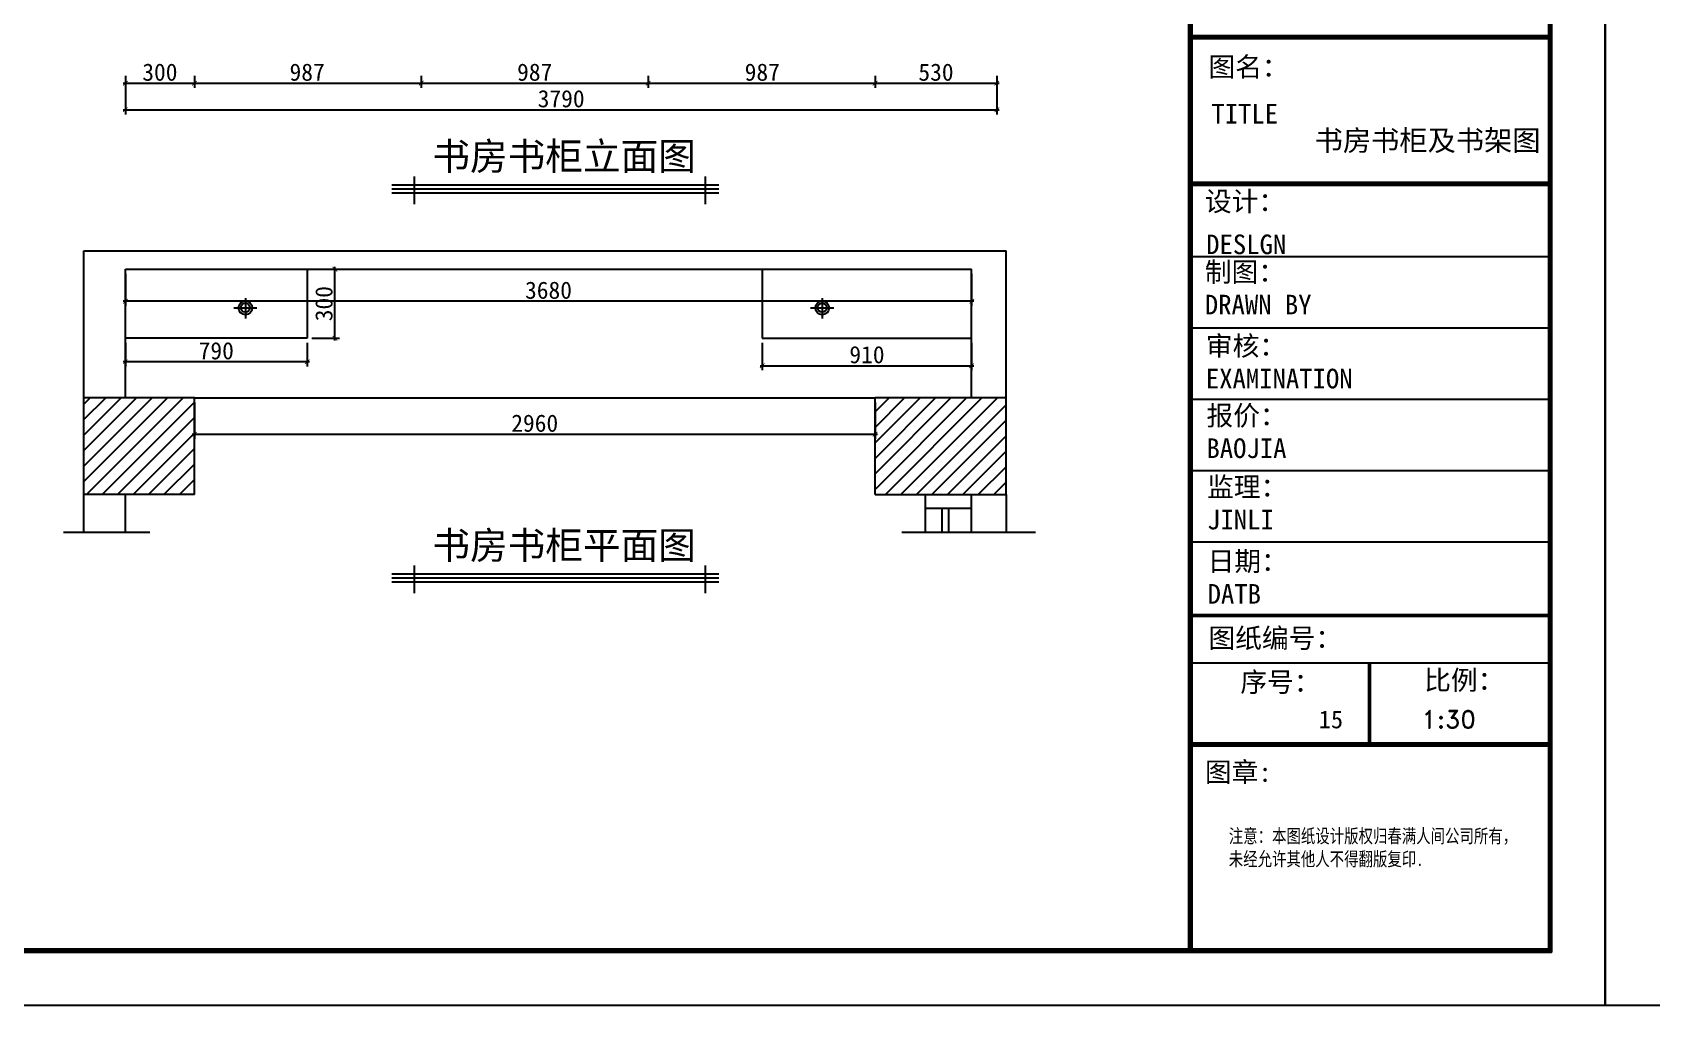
# Model space of a CAD drawing. Header units: millimetres. Extents: x 71641 to 191108, y -23091 to 29972.
# Drawn here: x 160375 to 167417, y -9624 to -5391 of the extents above; entities that cross this region are included whole.
import ezdxf

# ---------------------------------------------------------------- set-up
doc = ezdxf.new("R2010")
doc.units = ezdxf.units.MM
doc.layers.add('00', color=1, linetype='Continuous')
doc.layers.add('家', color=1, linetype='Continuous')
doc.styles.add('2121212', font='SIMFANG.TTF', dxfattribs={"height": 180})
doc.styles.add('30', font='SimSun.ttf', dxfattribs={"height": 75})
doc.styles.get("Standard").update_dxf_attribs({"font": 'SimSun.ttf', "height": 150})
doc.styles.add('STYLE-50B', font='SimSun.ttf', dxfattribs={"width": 0.766, "height": 150})
doc.dimstyles.new('30', dxfattribs={"dimscale": 0, "dimtxt": 90, "dimasz": 20, "dimexe": 20, "dimexo": 20, "dimgap": 10, "dimtad": 1, "dimdec": 0, "dimzin": 0, "dimdsep": 46, "dimtxsty": '30', "dimblk": 'ARCHTICK', "dimcen": 20, "dimdle": 10, "dimclrd": 8, "dimclre": 8, "dimclrt": 2, "dimadec": 0, "dimazin": 0, "dimtfac": 1, "dimtdec": 0, "dimtmove": 2, "dimatfit": 3, "dimldrblk": 'DOT', "dimfxl": 0, "dimtolj": 2, "dimtzin": 0, "dimlwd": -1, "dimarcsym": 0})

# ---------------------------------------------------------------- blocks, each defined once
blk = doc.blocks.new('_ARCHTICK')
at = {"color": 0, "linetype": 'ByBlock', "const_width": 0.15}
blk.add_lwpolyline([(-0.5, -0.5), (0.5, 0.5)], dxfattribs=at)
blk = doc.blocks.new('*D566')
at = {"color": 8, "lineweight": -2}
for p, q in [((160779.9, -5580.5), (160779.9, -5747.3)), ((164569.9, -5580.5), (164569.9, -5747.3))]:
    blk.add_line(p, q, dxfattribs=at)
at = {"color": 8}
blk.add_line((160769.9, -5727.3), (164579.9, -5727.3), dxfattribs=at)
at = {"layer": 'Defpoints', "color": 0}
for p in [(160779.9, -5560.5), (164569.9, -5560.5), (164569.9, -5727.3)]:
    blk.add_point(p, dxfattribs=at)
at = {"color": 8, "xscale": 20, "yscale": 20, "zscale": 20, "rotation": 180}
blk.add_blockref('_ARCHTICK', (160779.9, -5727.3), dxfattribs=at)
at = {"color": 8, "xscale": 20, "yscale": 20, "zscale": 20}
blk.add_blockref('_ARCHTICK', (164569.9, -5727.3), dxfattribs=at)
at = {"color": 2, "insert": (162674.9, -5679.8), "char_height": 75, "attachment_point": 5, "style": '30'}
blk.add_mtext('\\A2;3790', dxfattribs=at)
blk = doc.blocks.new('_Dot')
at = {"color": 0, "linetype": 'ByBlock', "lineweight": -2}
blk.add_line((-0.5, 0), (-1, 0), dxfattribs=at)
at = {"color": 0, "linetype": 'ByBlock', "const_width": 0.5}
blk.add_lwpolyline([(-0.25, 0, 1), (0.25, 0, 1)], format="xyb", close=True, dxfattribs=at)
blk = doc.blocks.new('DOT')
at = {"color": 0, "linetype": 'ByBlock'}
blk.add_line((-0.5, 0), (-1, 0), dxfattribs=at)
at = {"color": 0, "linetype": 'ByBlock', "const_width": 0.5}
blk.add_lwpolyline([(-0.25, 0, 1), (0.25, 0, 1)], format="xyb", close=True, dxfattribs=at)
blk = doc.blocks.new('*D567')
at = {"color": 8}
blk.add_line((162056.6, -5611.8), (163063.3, -5611.8), dxfattribs=at)
at = {"color": 8, "lineweight": -2}
for p, q in [((162066.6, -5580.5), (162066.6, -5631.8)), ((163053.3, -5580.5), (163053.3, -5631.8))]:
    blk.add_line(p, q, dxfattribs=at)
at = {"layer": 'Defpoints', "color": 0}
for p in [(162066.6, -5560.5), (163053.3, -5560.5), (163053.3, -5611.8)]:
    blk.add_point(p, dxfattribs=at)
at = {"color": 8, "xscale": 20, "yscale": 20, "zscale": 20, "rotation": 180}
blk.add_blockref('_ARCHTICK', (162066.6, -5611.8), dxfattribs=at)
at = {"color": 8, "xscale": 20, "yscale": 20, "zscale": 20}
blk.add_blockref('_ARCHTICK', (163053.3, -5611.8), dxfattribs=at)
at = {"color": 2, "insert": (162559.9, -5564.3), "char_height": 75, "attachment_point": 5, "style": '30'}
blk.add_mtext('\\A2;987', dxfattribs=at)
blk = doc.blocks.new('*D568')
at = {"color": 8}
blk.add_line((160769.9, -5611.8), (161089.9, -5611.8), dxfattribs=at)
at = {"color": 8, "lineweight": -2}
for p, q in [((160779.9, -5580.5), (160779.9, -5631.8)), ((161079.9, -5580.5), (161079.9, -5631.8))]:
    blk.add_line(p, q, dxfattribs=at)
at = {"layer": 'Defpoints', "color": 0}
for p in [(160779.9, -5560.5), (161079.9, -5560.5), (161079.9, -5611.8)]:
    blk.add_point(p, dxfattribs=at)
at = {"color": 8, "xscale": 20, "yscale": 20, "zscale": 20, "rotation": 180}
blk.add_blockref('_ARCHTICK', (160779.9, -5611.8), dxfattribs=at)
at = {"color": 8, "xscale": 20, "yscale": 20, "zscale": 20}
blk.add_blockref('_ARCHTICK', (161079.9, -5611.8), dxfattribs=at)
at = {"color": 2, "insert": (160929.9, -5564.3), "char_height": 75, "attachment_point": 5, "style": '30'}
blk.add_mtext('\\A2;300', dxfattribs=at)
blk = doc.blocks.new('*D570')
at = {"color": 8}
blk.add_line((161069.9, -5611.8), (162076.6, -5611.8), dxfattribs=at)
at = {"color": 8, "lineweight": -2}
for p, q in [((161079.9, -5580.5), (161079.9, -5631.8)), ((162066.6, -5580.5), (162066.6, -5631.8))]:
    blk.add_line(p, q, dxfattribs=at)
at = {"layer": 'Defpoints', "color": 0}
for p in [(161079.9, -5560.5), (162066.6, -5560.5), (162066.6, -5611.8)]:
    blk.add_point(p, dxfattribs=at)
at = {"color": 8, "xscale": 20, "yscale": 20, "zscale": 20, "rotation": 180}
blk.add_blockref('_ARCHTICK', (161079.9, -5611.8), dxfattribs=at)
at = {"color": 8, "xscale": 20, "yscale": 20, "zscale": 20}
blk.add_blockref('_ARCHTICK', (162066.6, -5611.8), dxfattribs=at)
at = {"color": 2, "insert": (161570.3, -5564.3), "char_height": 75, "attachment_point": 5, "style": '30'}
blk.add_mtext('\\A2;987', dxfattribs=at)
blk = doc.blocks.new('*D571')
at = {"color": 8}
blk.add_line((164029.9, -5611.8), (164579.9, -5611.8), dxfattribs=at)
at = {"color": 8, "lineweight": -2}
for p, q in [((164039.9, -5580.5), (164039.9, -5631.8)), ((164569.9, -5580.5), (164569.9, -5631.8))]:
    blk.add_line(p, q, dxfattribs=at)
at = {"layer": 'Defpoints', "color": 0}
for p in [(164039.9, -5560.5), (164569.9, -5560.5), (164569.9, -5611.8)]:
    blk.add_point(p, dxfattribs=at)
at = {"color": 8, "xscale": 20, "yscale": 20, "zscale": 20, "rotation": 180}
blk.add_blockref('_ARCHTICK', (164039.9, -5611.8), dxfattribs=at)
at = {"color": 8, "xscale": 20, "yscale": 20, "zscale": 20}
blk.add_blockref('_ARCHTICK', (164569.9, -5611.8), dxfattribs=at)
at = {"color": 2, "insert": (164304.9, -5564.3), "char_height": 75, "attachment_point": 5, "style": '30'}
blk.add_mtext('\\A2;530', dxfattribs=at)
blk = doc.blocks.new('*D572')
at = {"color": 8}
blk.add_line((163043.3, -5611.8), (164049.9, -5611.8), dxfattribs=at)
at = {"color": 8, "lineweight": -2}
for p, q in [((163053.3, -5580.5), (163053.3, -5631.8)), ((164039.9, -5580.5), (164039.9, -5631.8))]:
    blk.add_line(p, q, dxfattribs=at)
at = {"layer": 'Defpoints', "color": 0}
for p in [(163053.3, -5560.5), (164039.9, -5560.5), (164039.9, -5611.8)]:
    blk.add_point(p, dxfattribs=at)
at = {"color": 8, "xscale": 20, "yscale": 20, "zscale": 20, "rotation": 180}
blk.add_blockref('_ARCHTICK', (163053.3, -5611.8), dxfattribs=at)
at = {"color": 8, "xscale": 20, "yscale": 20, "zscale": 20}
blk.add_blockref('_ARCHTICK', (164039.9, -5611.8), dxfattribs=at)
at = {"color": 2, "insert": (163549.6, -5564.3), "char_height": 75, "attachment_point": 5, "style": '30'}
blk.add_mtext('\\A2;987', dxfattribs=at)
blk = doc.blocks.new('*D609')
at = {"color": 8, "lineweight": -2}
for p, q in [((160779.9, -6440.7), (160779.9, -6580)), ((164459.9, -6440.7), (164459.9, -6580))]:
    blk.add_line(p, q, dxfattribs=at)
at = {"color": 8}
blk.add_line((164469.9, -6560), (160769.9, -6560), dxfattribs=at)
at = {"layer": 'Defpoints', "color": 0}
for p in [(160779.9, -6420.7), (164459.9, -6420.7), (160779.9, -6560)]:
    blk.add_point(p, dxfattribs=at)
at = {"color": 8, "xscale": 20, "yscale": 20, "zscale": 20, "rotation": 180.0000000000001}
blk.add_blockref('_ARCHTICK', (160779.9, -6560), dxfattribs=at)
at = {"color": 8, "xscale": 20, "yscale": 20, "zscale": 20}
blk.add_blockref('_ARCHTICK', (164459.9, -6560), dxfattribs=at)
at = {"color": 2, "insert": (162619.9, -6512.5), "char_height": 75, "attachment_point": 5, "style": '30'}
blk.add_mtext('\\A2;3680', dxfattribs=at)
blk = doc.blocks.new('*D610')
at = {"color": 8, "lineweight": -2}
for p, q in [((161590.3, -6420.7), (161711.1, -6420.7)), ((161590.3, -6720.7), (161711.1, -6720.7))]:
    blk.add_line(p, q, dxfattribs=at)
at = {"color": 8}
blk.add_line((161691.1, -6730.7), (161691.1, -6410.7), dxfattribs=at)
at = {"layer": 'Defpoints', "color": 0}
for p in [(161570.3, -6420.7), (161691.1, -6420.7), (161570.3, -6720.7)]:
    blk.add_point(p, dxfattribs=at)
at = {"color": 8, "xscale": 20, "yscale": 20, "zscale": 20}
for p, rotation in [((161691.1, -6420.7), 90), ((161691.1, -6720.7), 270)]:
    blk.add_blockref('_ARCHTICK', p, dxfattribs=dict(at, rotation=rotation))
at = {"color": 2, "insert": (161643.6, -6570.7), "char_height": 75, "attachment_point": 5, "rotation": 90, "style": '30'}
blk.add_mtext('\\A2;300', dxfattribs=at)
blk = doc.blocks.new('*D614')
at = {"color": 8, "lineweight": -2}
for p, q in [((160779.9, -6740.7), (160779.9, -6843.4)), ((161570.3, -6740.7), (161570.3, -6843.4))]:
    blk.add_line(p, q, dxfattribs=at)
at = {"color": 8}
blk.add_line((161580.3, -6823.4), (160769.9, -6823.4), dxfattribs=at)
at = {"layer": 'Defpoints', "color": 0}
for p in [(160779.9, -6720.7), (161570.3, -6720.7), (160779.9, -6823.4)]:
    blk.add_point(p, dxfattribs=at)
at = {"color": 8, "xscale": 20, "yscale": 20, "zscale": 20, "rotation": 180.0000000000001}
blk.add_blockref('_ARCHTICK', (160779.9, -6823.4), dxfattribs=at)
at = {"color": 8, "xscale": 20, "yscale": 20, "zscale": 20}
blk.add_blockref('_ARCHTICK', (161570.3, -6823.4), dxfattribs=at)
at = {"color": 2, "insert": (161175.1, -6775.9), "char_height": 75, "attachment_point": 5, "style": '30'}
blk.add_mtext('\\A2;790', dxfattribs=at)
blk = doc.blocks.new('*D615')
at = {"color": 8, "lineweight": -2}
for p, q in [((163549.6, -6740.7), (163549.6, -6860.5)), ((164459.9, -6740.7), (164459.9, -6860.5))]:
    blk.add_line(p, q, dxfattribs=at)
at = {"color": 8}
blk.add_line((163539.6, -6840.5), (164469.9, -6840.5), dxfattribs=at)
at = {"layer": 'Defpoints', "color": 0}
for p in [(163549.6, -6720.7), (164459.9, -6720.7), (164459.9, -6840.5)]:
    blk.add_point(p, dxfattribs=at)
at = {"color": 8, "xscale": 20, "yscale": 20, "zscale": 20, "rotation": 180}
blk.add_blockref('_ARCHTICK', (163549.6, -6840.5), dxfattribs=at)
at = {"color": 8, "xscale": 20, "yscale": 20, "zscale": 20}
blk.add_blockref('_ARCHTICK', (164459.9, -6840.5), dxfattribs=at)
at = {"color": 2, "insert": (164004.8, -6793), "char_height": 75, "attachment_point": 5, "style": '30'}
blk.add_mtext('\\A2;910', dxfattribs=at)
blk = doc.blocks.new('*D616')
at = {"color": 8, "lineweight": -2}
for p, q in [((161079.9, -7000.7), (161079.9, -7158.4)), ((164039.9, -7000.7), (164039.9, -7158.4))]:
    blk.add_line(p, q, dxfattribs=at)
at = {"color": 8}
blk.add_line((161069.9, -7138.4), (164049.9, -7138.4), dxfattribs=at)
at = {"layer": 'Defpoints', "color": 0}
for p in [(161079.9, -6980.7), (164039.9, -6980.7), (164039.9, -7138.4)]:
    blk.add_point(p, dxfattribs=at)
at = {"color": 8, "xscale": 20, "yscale": 20, "zscale": 20, "rotation": 180}
blk.add_blockref('_ARCHTICK', (161079.9, -7138.4), dxfattribs=at)
at = {"color": 8, "xscale": 20, "yscale": 20, "zscale": 20}
blk.add_blockref('_ARCHTICK', (164039.9, -7138.4), dxfattribs=at)
at = {"color": 2, "insert": (162559.9, -7090.9), "char_height": 75, "attachment_point": 5, "style": '30'}
blk.add_mtext('\\A2;2960', dxfattribs=at)

msp = doc.modelspace()

# ---------------------------------------------------------------- hatches: boundary and pattern name
h = msp.add_hatch()
h.set_pattern_fill('ANSI31', color=8, scale=15, style=0)
h.set_pattern_definition([(45, (13739.464, 6496.847), (-33.67596, 33.67596), [])])
h.paths.add_polyline_path([(161079.9, -7400.7), (161079.9, -6980.7), (160599.9, -6980.7), (160599.9, -7400.7)])
h = msp.add_hatch()
h.set_pattern_fill('ANSI31', color=8, scale=15, style=0)
h.set_pattern_definition([(45, (69793.903, 16982.42), (-33.67596, 33.67596), [])])
h.paths.add_polyline_path([(164609.9, -7400.7), (164609.9, -6980.7), (164039.9, -6980.7), (164039.9, -7400.7)])

# ---------------------------------------------------------------- linework, layer by layer
at = {"color": 3, "lineweight": -2}
for p, q in [((165405, -9377.5), (165405, -1384.7)), ((165411.7, -9377.5), (165411.7, -1384.7)), ((165418.4, -9377.5), (165418.4, -1384.7)), ((166981.9, -9390.9), (166981.9, -1371.3)), ((155500.3, -9390.9), (166981.9, -9390.9))]:
    msp.add_line(p, q, dxfattribs=at)
at = {"color": 8, "lineweight": -2}
for p, q in [((165418.4, -5404), (166968.5, -5404)), ((165418.4, -5410.7), (166968.5, -5410.7)), ((165418.4, -5417.3), (166968.5, -5417.3)), ((165418.4, -6042.3), (166968.5, -6042.3)), ((165418.4, -6048.9), (166968.5, -6048.9)), ((165418.4, -6055.6), (166968.5, -6055.6)), ((165418.4, -6365.7), (166968.5, -6365.7)), ((165418.4, -6675.8), (166968.5, -6675.8)), ((165418.4, -6985.9), (166968.5, -6985.9)), ((165418.4, -7606), (166968.5, -7606)), ((165418.4, -7922.8), (166968.5, -7922.8)), ((165418.4, -7929.5), (166968.5, -7929.5)), ((165418.4, -8132.2), (166968.5, -8132.2)), ((165417.6, -8480.4), (166967.7, -8480.4)), ((165417.6, -8487.1), (166967.7, -8487.1)), ((165417.6, -8493.8), (166967.7, -8493.8))]:
    msp.add_line(p, q, dxfattribs=at)
for p, q in [((160599.9, -6340.7), (164609.9, -6340.7)), ((160599.9, -7564.1), (160599.9, -6340.7)), ((164609.9, -6420.7), (164609.9, -6340.7)), ((160779.9, -6420.7), (164459.9, -6420.7)), ((160779.9, -6980.7), (160779.9, -6420.7)), ((164459.9, -6980.7), (164459.9, -6420.7)), ((164609.9, -6980.7), (164609.9, -6420.7)), ((161079.9, -6980.7), (160599.9, -6980.7)), ((161079.9, -7400.7), (161079.9, -6980.7)), ((164039.9, -7400.7), (164039.9, -6980.7)), ((164609.9, -6980.7), (164039.9, -6980.7)), ((164609.9, -7400.7), (164609.9, -6980.7)), ((161079.9, -7400.7), (160599.9, -7400.7)), ((160779.9, -7564.1), (160779.9, -7400.7)), ((164039.9, -7400.7), (164609.9, -7400.7)), ((164259.9, -7460.7), (164259.9, -7400.7)), ((164259.9, -7460.7), (164459.9, -7460.7)), ((164459.9, -7460.7), (164459.9, -7400.7))]:
    msp.add_line(p, q)
at = {"color": 3}
for p, q in [((161570.3, -6420.7), (161570.3, -6720.7)), ((163549.6, -6420.7), (163549.6, -6720.7)), ((161570.3, -6720.7), (160779.9, -6720.7)), ((163549.6, -6720.7), (164459.9, -6720.7)), ((161079.9, -6980.7), (164039.9, -6980.7))]:
    msp.add_line(p, q, dxfattribs=at)
at = {"color": 8}
for p, q in [((161301.5, -6547.1), (161301.5, -6635.1)), ((163809.8, -6547.1), (163809.8, -6635.1)), ((161250.9, -6589.4), (161352, -6589.4)), ((163759.2, -6589.4), (163860.4, -6589.4)), ((164259.9, -7564.1), (164259.9, -7460.7)), ((164459.9, -7564.1), (164459.9, -7460.7))]:
    msp.add_line(p, q, dxfattribs=at)
at = {"color": 4}
for p, q in [((164329.9, -7460.7), (164329.9, -7564.1)), ((164359.9, -7460.7), (164359.9, -7564.1))]:
    msp.add_line(p, q, dxfattribs=at)
at = {"color": 1}
for p, q in [((164609.9, -7400.7), (164609.9, -7564.1)), ((160511.1, -7564.1), (160886.5, -7564.1)), ((164156.9, -7564.1), (164738.3, -7564.1))]:
    msp.add_line(p, q, dxfattribs=at)
at = {"color": 8, "linetype": 'ByBlock', "lineweight": -2, "ltscale": 500}
for p, q in [((166185.7, -8132.2), (166185.7, -8480.4)), ((166189.6, -8132.2), (166189.6, -8480.4)), ((166193.4, -8132.2), (166193.4, -8480.4))]:
    msp.add_line(p, q, dxfattribs=at)
at = {"color": 3, "lineweight": -2}
for points in [[(155500.3, -1371.3), (166981.9, -1371.3), (166981.9, -9390.9), (155500.3, -9390.9)], [(155506.8, -1377.8), (166975.4, -1377.8), (166975.4, -9384.4), (155506.8, -9384.4)], [(155513.3, -1384.3), (166968.9, -1384.3), (166968.9, -9377.9), (155513.3, -9377.9)]]:
    msp.add_lwpolyline(points, close=True, dxfattribs=at)
at = {"color": 2}
for centre in [(161301.9, -6589.4), (163810.3, -6589.4)]:
    msp.add_circle(centre, 29.8, dxfattribs=at)
at = {"color": 8}
for centre in [(161301.5, -6587.9), (163809.8, -6587.9)]:
    msp.add_circle(centre, 20, dxfattribs=at)
at = {"layer": '00', "color": 8, "lineweight": -2}
for p, q in [((163359.9, -6055.6, -342.9), (161938.4, -6055.6, -342.9)), ((162035.4, -6017.3, -342.9), (162035.4, -6138.2, -342.9)), ((163301, -6017.3, -342.9), (163301, -6138.2, -342.9)), ((163359.9, -6089.8, -342.9), (161938.4, -6089.8, -342.9)), ((165418.4, -7295.9), (166968.5, -7295.9)), ((162035.4, -7709.5, -342.9), (162035.4, -7830.4, -342.9)), ((163301, -7709.5, -342.9), (163301, -7830.4, -342.9)), ((163359.9, -7747.8, -342.9), (161938.4, -7747.8, -342.9)), ((163359.9, -7781.9, -342.9), (161938.4, -7781.9, -342.9))]:
    msp.add_line(p, q, dxfattribs=at)
at = {"layer": '00', "color": 2, "lineweight": -2}
for p, q in [((163359.9, -6072.7, -342.9), (161938.4, -6072.7, -342.9)), ((163359.9, -7764.8, -342.9), (161938.4, -7764.8, -342.9))]:
    msp.add_line(p, q, dxfattribs=at)
at = {"layer": '00', "color": 8, "lineweight": -2}
for points in [[(155267.8, -1138.7), (167214.4, -1138.7), (167214.4, -9623.5), (155267.8, -9623.5)], [(167214.4, -1138.7), (179161.1, -1138.7), (179161.1, -9623.5), (167214.4, -9623.5)]]:
    msp.add_lwpolyline(points, close=True, dxfattribs=at)

# ---------------------------------------------------------------- texts
at = {"color": 8, "char_height": 120, "width": 4366.126, "attachment_point": 3}
for s, insert in [('{\\C2;书房书柜立面图}', (163260.8, -5869.6, -342.9)), ('{\\C2;书房书柜平面图}', (163260.8, -7561.7, -342.9))]:
    msp.add_mtext(s, dxfattribs=dict(at, insert=insert))
at = {"layer": '00', "color": 8, "lineweight": -2, "attachment_point": 1, "style": '2121212'}
for s, insert, char_height, width in [('{\\f宋体|b0|i0|c134|p2;图名：}', (165489.8, -5498.2, 0), 85.272, 1265.567), ('{\\f宋体|b0|i0|c134|p2;TITLE}', (165502.6, -5701.9, 0), 85.272, 1265.567), ('{\\fSimSun|b0|i0|c134|p2;\\C2;书房书柜及书架图}', (165951.7, -5816, 0), 90, 1265.567), ('{\\f宋体|b0|i0|c134|p2;设计：}', (165474.3, -6083, 0), 85.272, 1265.567), ('{\\f宋体|b0|i0|c134|p2;DESLGN}', (165479.9, -6270, 0), 85.272, 1265.567), ('{\\f宋体|b0|i0|c134|p2;制图：\\PDRAWN BY}', (165474.1, -6390, 0), 85.272, 1265.567), ('{\\f宋体|b0|i0|c134|p2;审核：\\PEXAMINATION}', (165478.5, -6711.6, 0), 85.272, 1265.567), ('{\\f宋体|b0|i0|c134|p2;报价：\\PBAOJIA}', (165481.1, -7014.6, 0), 85.272, 1265.567), ('{\\f宋体|b0|i0|c134|p2;监理：\\PJINLI}', (165483.9, -7324.7, 0), 85.272, 1265.567), ('{\\f宋体|b0|i0|c134|p2;日期：\\PDATB}', (165486.1, -7648.1, 0), 85.272, 1265.567), ('{\\f宋体|b0|i0|c134|p2;图纸编号：}', (165489.6, -7982.5, 0), 85.272, 1265.567), ('{\\f宋体|b0|i0|c134|p2;序号：}', (165628.6, -8173.5, 0), 85.272, 1265.567), ('{\\f宋体|b0|i0|c134|p2;比例：}', (166428, -8165.1, 0), 85.272, 1265.567), ('{\\C2;15}', (165969.7, -8340), 77.52, 418.4), ('{\\Fromand.shx;\\C2;1:30}', (166416.3, -8340), 77.52, 418.4), ('{\\f宋体|b0|i0|c134|p2;图章\\f宋体|b0|i0|c0|p2;:}', (165474.4, -8565, 0), 85.272, 1265.567)]:
    msp.add_mtext(s, dxfattribs=dict(at, insert=insert, char_height=char_height, width=width))
at = {"layer": '家', "color": 8, "lineweight": -2, "insert": (165578.3, -8855.8, 0), "char_height": 60, "width": 1265.567, "attachment_point": 1, "style": 'STYLE-50B'}
msp.add_mtext('注意：本图纸设计版权归春满人间公司所有，未经允许其他人不得翻版复印{\\f宋体|b0|i0|c0|p2;.}', dxfattribs=at)

# ---------------------------------------------------------------- dimensions: what is measured, and where the dimension line sits
for p2, distance, picture, middle in [((161079.9, -5560.5), -51.3, '*D568', (160929.9, -5564.3)), ((164569.9, -5560.5), -166.8, '*D566', (162674.9, -5679.8))]:
    dim = msp.add_aligned_dim(p1=(160779.9, -5560.5), p2=p2, distance=distance, dimstyle='30', override={"dimscale": 1, "dimtxt": 75, "dimldrblk": 'DOT'})
    dim.commit()
    dim.dimension.update_dxf_attribs({"geometry": picture, "text_midpoint": middle})
for base, p1, p2, picture, middle in [((162066.6, -5611.8), (161079.9, -5560.5), (162066.6, -5560.5), '*D570', (161570.3, -5564.3)), ((164039.9, -5611.8), (163053.3, -5560.5), (164039.9, -5560.5), '*D572', (163549.6, -5564.3))]:
    dim = msp.add_linear_dim(base=base, p1=p1, p2=p2, angle=180, dimstyle='30', override={"dimscale": 1, "dimtxt": 75, "dimldrblk": 'DOT'})
    dim.commit()
    dim.dimension.update_dxf_attribs({"geometry": picture, "text_midpoint": middle, "dimtype": 160})
for base, p1, p2, picture, middle in [((163053.3, -5611.8), (162066.6, -5560.5), (163053.3, -5560.5), '*D567', (162559.9, -5564.3)), ((164569.9, -5611.8), (164039.9, -5560.5), (164569.9, -5560.5), '*D571', (164304.9, -5564.3))]:
    dim = msp.add_linear_dim(base=base, p1=p1, p2=p2, angle=180, dimstyle='30', override={"dimscale": 1, "dimtxt": 75, "dimldrblk": 'DOT'})
    dim.commit()
    dim.dimension.update_dxf_attribs({"geometry": picture, "text_midpoint": middle})
at = {"color": 3}
for p1, p2, distance, picture, middle in [((164459.9, -6420.7), (160779.9, -6420.7), 139.3, '*D609', (162619.9, -6512.5)), ((161570.3, -6720.7), (161570.3, -6420.7), -120.8, '*D610', (161643.6, -6570.7)), ((161570.3, -6720.7), (160779.9, -6720.7), 102.7, '*D614', (161175.1, -6775.9)), ((163549.6, -6720.7), (164459.9, -6720.7), -119.7, '*D615', (164004.8, -6793)), ((161079.9, -6980.7), (164039.9, -6980.7), -157.7, '*D616', (162559.9, -7090.9))]:
    dim = msp.add_aligned_dim(p1=p1, p2=p2, distance=distance, dimstyle='30', override={"dimscale": 1, "dimtxt": 75, "dimldrblk": 'DOT'}, dxfattribs=at)
    dim.commit()
    dim.dimension.update_dxf_attribs({"geometry": picture, "text_midpoint": middle})

doc.saveas('drawing.dxf')
